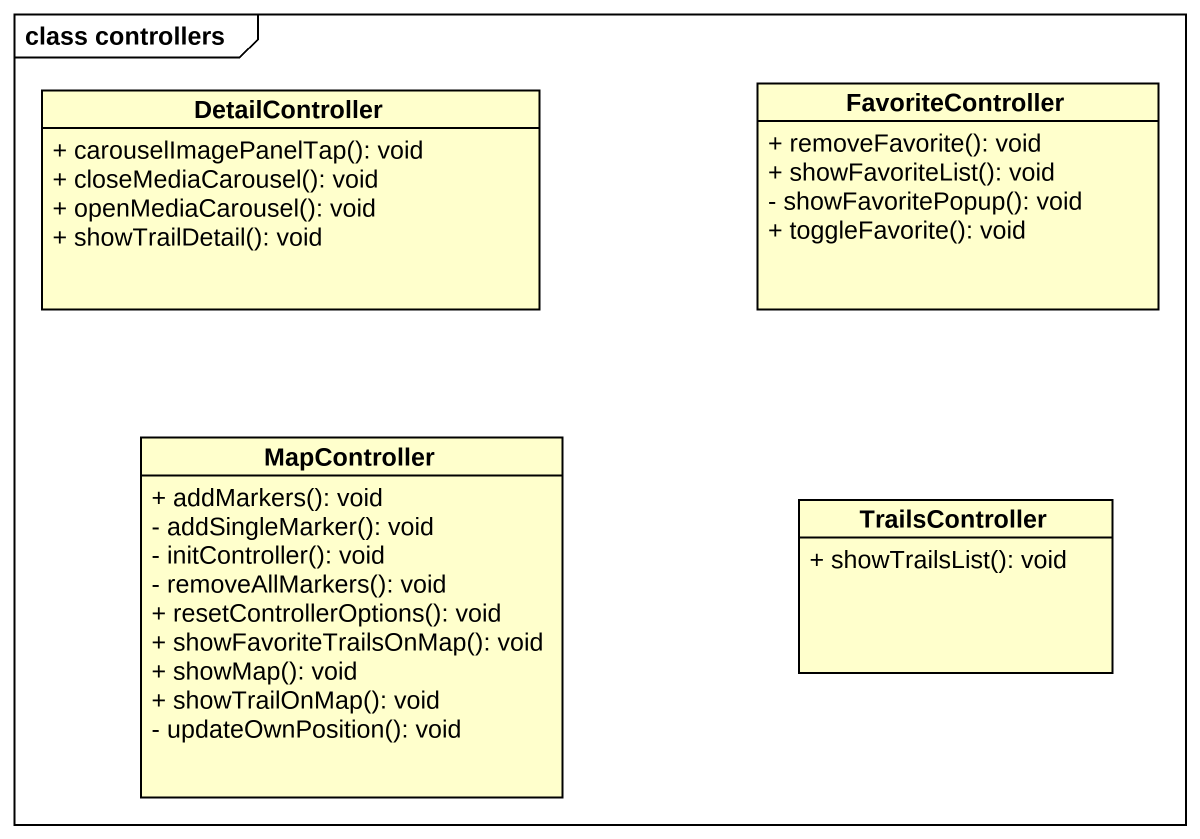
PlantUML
@startuml
mainframe class controllers
hide circle
hide empty members
skinparam classAttributeIconSize 0
class FavoriteController {
  + removeFavorite(): void
  + showFavoriteList(): void
  - showFavoritePopup(): void
  + toggleFavorite(): void
}
class DetailController {
  + carouselImagePanelTap(): void
  + closeMediaCarousel(): void
  + openMediaCarousel(): void
  + showTrailDetail(): void
}
class MapController {
  + addMarkers(): void
  - addSingleMarker(): void
  - initController(): void
  - removeAllMarkers(): void
  + resetControllerOptions(): void
  + showFavoriteTrailsOnMap(): void
  + showMap(): void
  + showTrailOnMap(): void
  - updateOwnPosition(): void
}
class TrailsController {
  + showTrailsList(): void
}
@enduml
